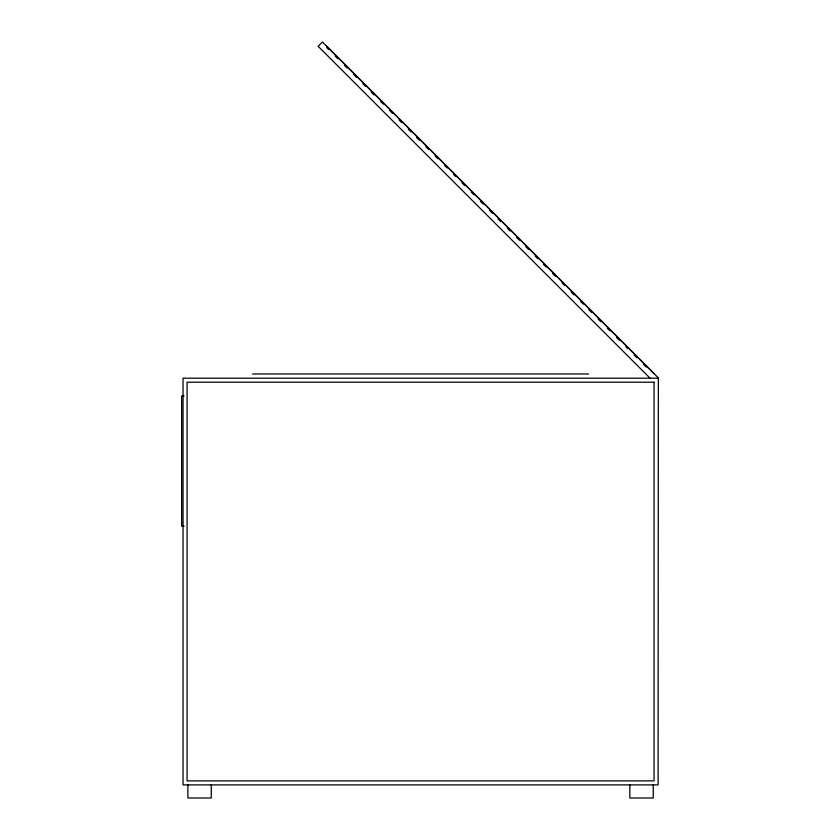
<?xml version="1.0" encoding="UTF-8"?>
<svg xmlns="http://www.w3.org/2000/svg" width="840" height="840" viewBox="0 0 840 840"><rect width="100%" height="100%" fill="white"/><g stroke="black" fill="none" stroke-linecap="round" stroke-linejoin="round"><path stroke-width="1.26" d="M326.466 46.011L654.35 373.894M658.087 378.189L183.047 378.189L183.047 784.896L658.087 784.896L658.361 377.906L322.455 42L318.15 46.305L650.034 378.189M252.609 373.968L588.514 373.968M184.139 395.934L181.64 395.934L181.64 526.197L184.139 526.197M326.802 47.67L328.661 49.529M335.139 56.007L337.911 58.779M344.4 65.258L347.172 68.04M353.651 74.519L356.433 77.301M362.911 83.78L365.694 86.552M371.249 92.106L374.02 94.889M380.499 101.367L383.281 104.15M389.76 110.628L392.543 113.4M399.021 119.889L401.793 122.661M408.282 129.139L411.054 131.922M416.608 137.477L419.391 140.249M425.87 146.738L428.642 149.51M435.131 155.988L437.903 158.771M444.381 165.249L447.163 168.032M453.642 174.51L455.49 176.358M461.979 182.837L464.751 185.619M471.23 192.097L474.012 194.88M480.491 201.359L483.263 204.131M489.752 210.62L492.524 213.392M498.078 218.946L500.861 221.728M507.339 228.207L510.111 230.979M516.6 237.468L519.372 240.24M525.851 246.719L528.633 249.501M535.111 255.98L537.894 258.752M543.449 264.317L546.221 267.089M552.699 273.567L555.481 276.35M561.96 282.828L564.743 285.6M571.221 292.089L573.993 294.861M580.482 301.34L583.254 304.122M588.808 309.677L591.591 312.449M598.07 318.938L600.841 321.709M607.331 328.188L610.102 330.971M616.581 337.449L619.364 340.231M625.842 346.71L627.69 348.558M634.179 355.036L636.951 357.819M643.429 364.298L646.212 367.08M653.236 784.896L653.236 798L629.832 798L629.832 784.896M211.291 784.896L211.291 798L187.887 798L187.887 784.896M654.055 382.211L187.068 382.211L187.068 780.875L654.055 780.875L654.055 382.211"/></g></svg>
